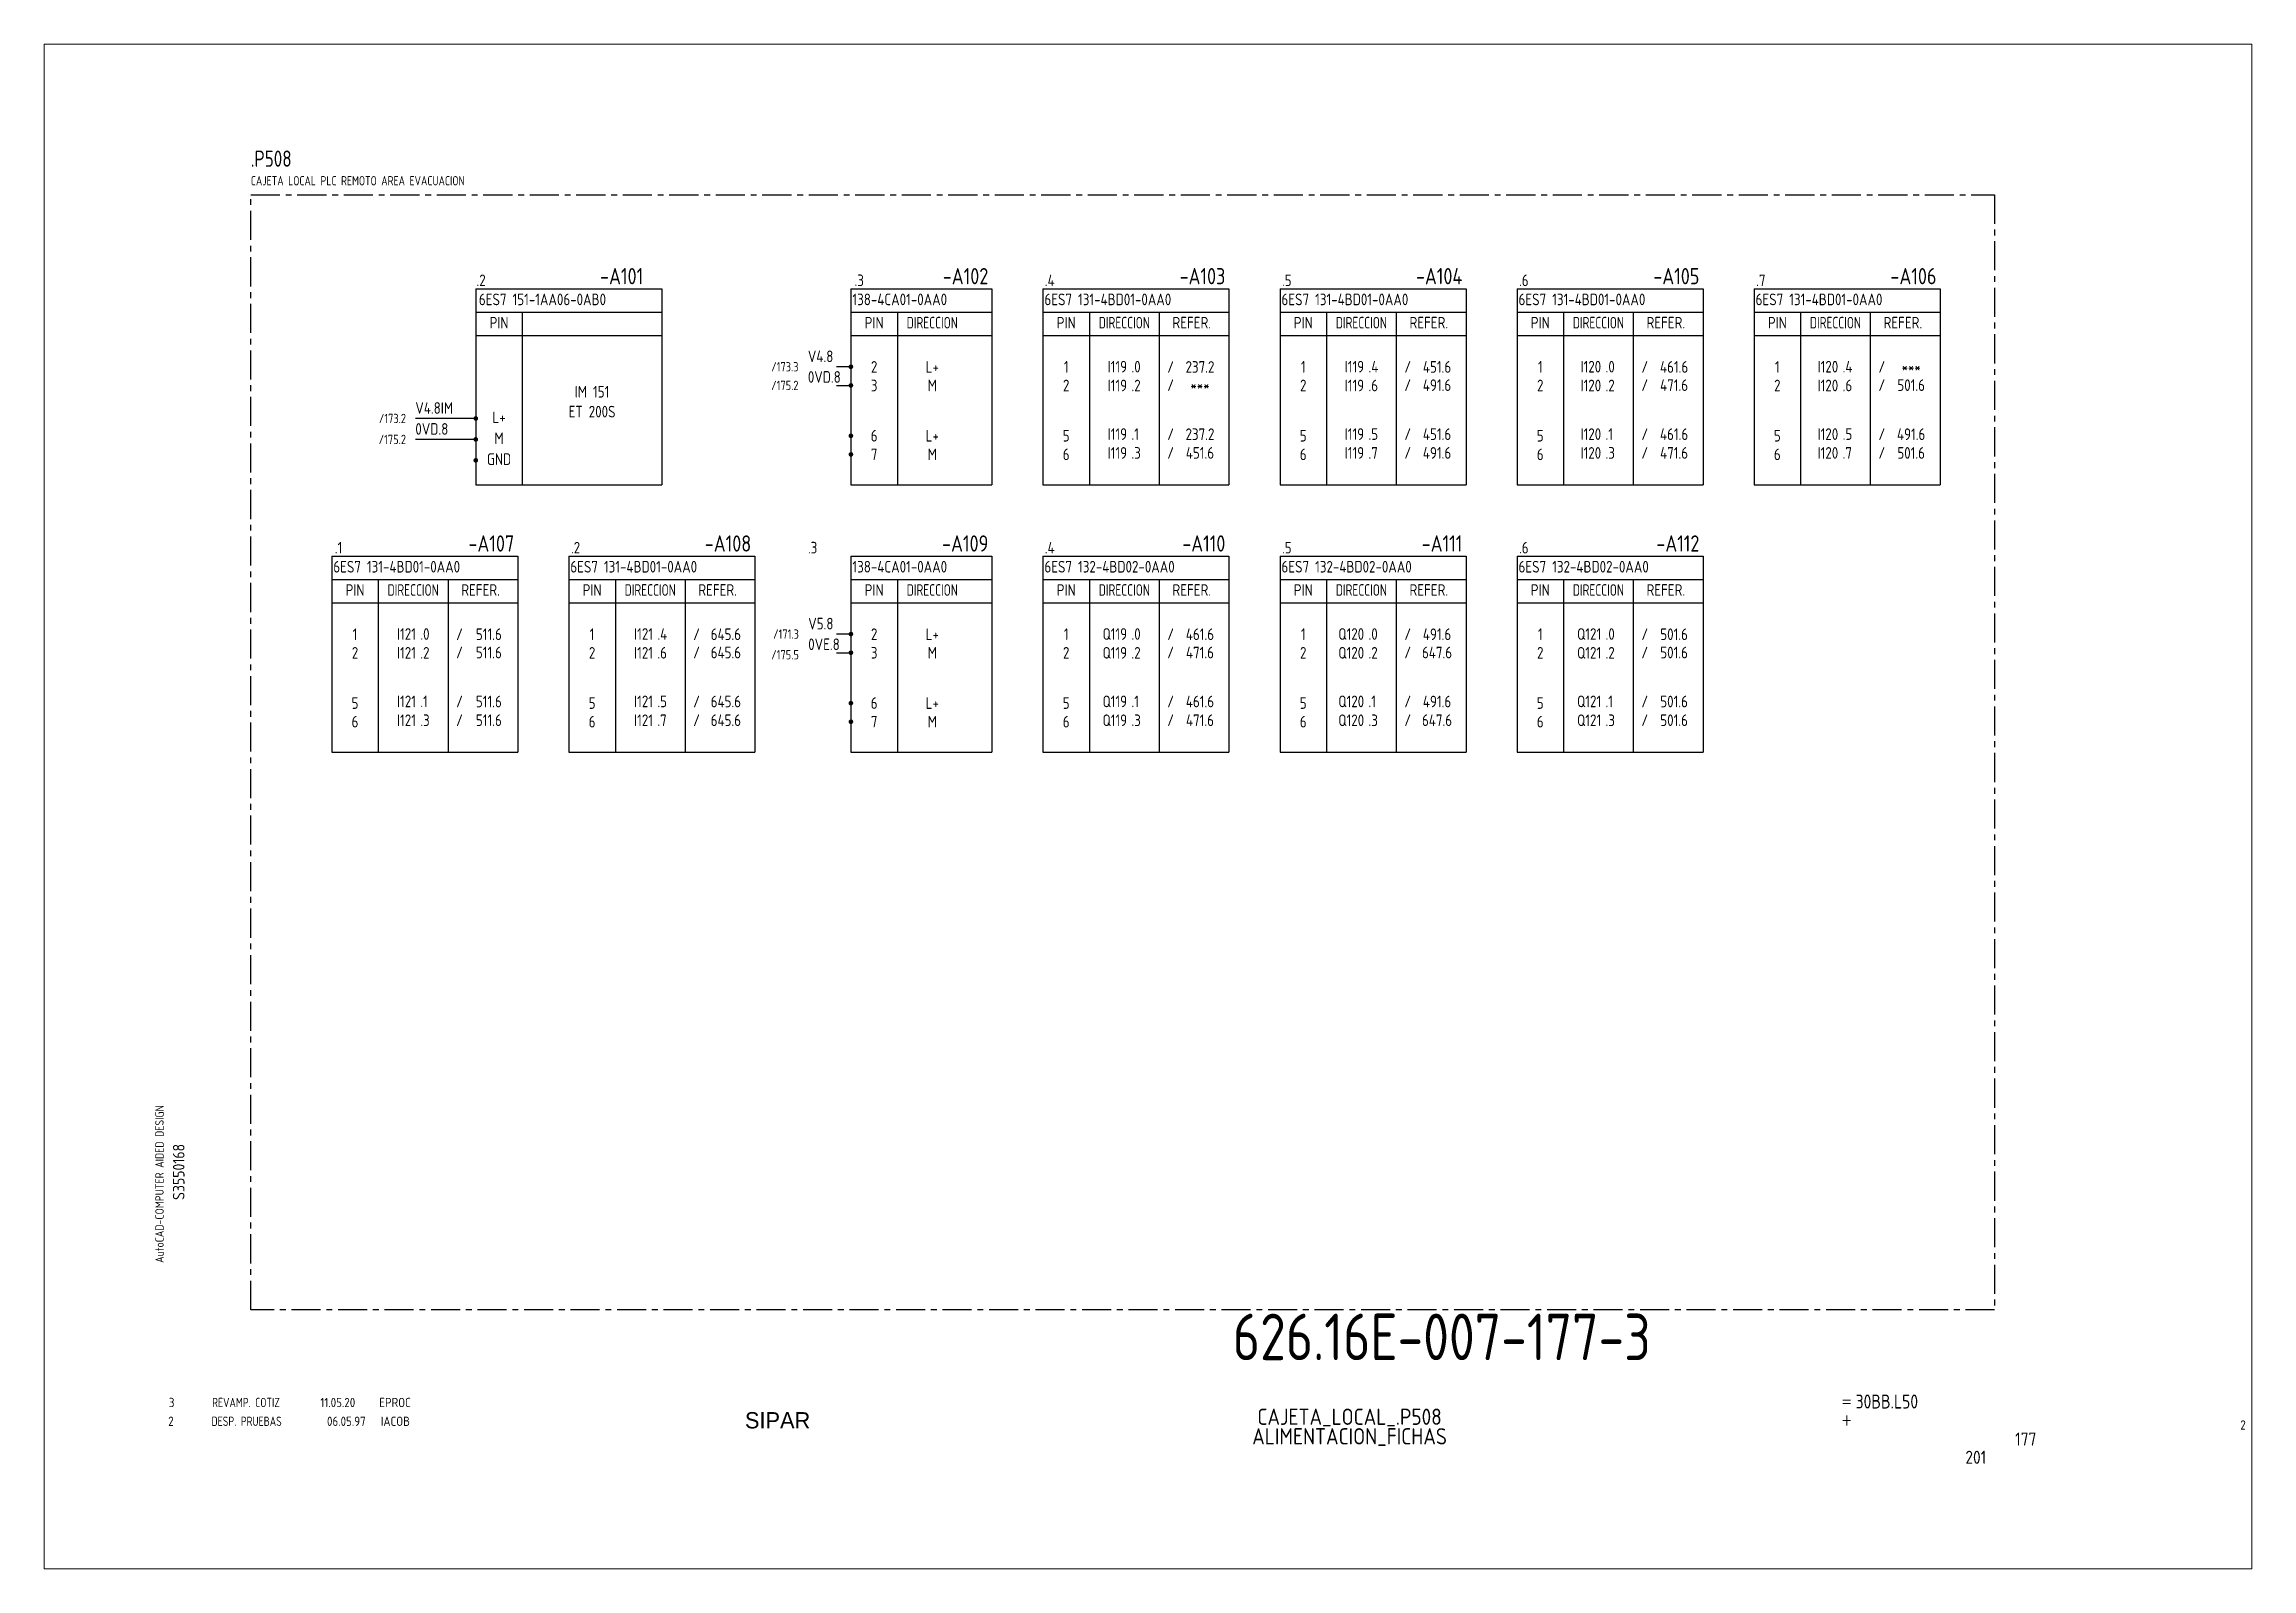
# Paper-space layout 'Presentación1' of a CAD drawing. Extents: x -14 to 461, y -17 to 311.
# The model-space entities are those that its viewports show. They can reach past a viewport. Long polylines and large blocks are cut down to what shows.
import ezdxf
from ezdxf.enums import TextEntityAlignment as Align

# ---------------------------------------------------------------- set-up
doc = ezdxf.new("R2010")
doc.units = 0
doc.header["$LTSCALE"] = 5
doc.header["$MEASUREMENT"] = 0
doc.linetypes.add('CENTER', pattern=[2, 1.25, -0.25, 0.25, -0.25])
doc.layers.get('0').update_dxf_attribs({"linetype": 'CONTINUOUS'})
doc.layers.add('CART', color=7, linetype='CONTINUOUS')
doc.styles.add('DIN', font='DIN.shx', dxfattribs={"width": 0.85})
doc.styles.add('ISO', font='DIN', dxfattribs={"width": 0.8})
doc.styles.add('N', font='ROMANS', dxfattribs={"width": 0.85, "height": 3})
doc.styles.add('X', font='UNIV.SHX', dxfattribs={"height": 3.5})

# ---------------------------------------------------------------- blocks, each defined once
blk = doc.blocks.new('BOX')
at = {"color": 3, "style": 'ISO', "width": 0.8}
blk.add_attdef('BOX', (0, 6), '', height=3.5, dxfattribs=at)
at = {"color": 7, "style": 'ISO', "width": 0.8}
blk.add_attdef('DESC', (0, 2), '', height=2, dxfattribs=at)
blk = doc.blocks.new('REV2')
at = {"color": 3, "style": 'DIN'}
for s, width, p in [('2', 0.9, (12.45, 13.79)), ('DESP. PRUEBAS', 0.8, (21.76, 13.79)), ('06.05.97', 0.9, (46.59, 13.79)), ('IACOB', 0.9, (58.16, 13.79))]:
    blk.add_text(s, height=2, dxfattribs=dict(at, width=width)).set_placement(p)

msp = doc.modelspace()

# ---------------------------------------------------------------- linework, layer by layer
at = {"color": 3}
for p, q in [((698.12, 258.18), (698.12, 216.05)), ((698.12, 258.18), (738.12, 258.18)), ((738.12, 258.18), (738.12, 216.05)), ((778.79, 258.18), (778.79, 216.05)), ((778.79, 258.18), (809.11, 258.18)), ((809.11, 258.18), (809.11, 216.05)), ((820.09, 258.18), (820.09, 216.05)), ((820.09, 258.18), (860.09, 258.18)), ((860.09, 258.18), (860.09, 216.05)), ((871.07, 258.18), (871.07, 216.05)), ((871.07, 258.18), (911.07, 258.18)), ((911.07, 258.18), (911.07, 216.05)), ((922.04, 258.18), (922.04, 216.05)), ((922.04, 258.18), (962.04, 258.18)), ((962.04, 258.18), (962.04, 216.05)), ((973.02, 258.18), (973.02, 216.05)), ((973.02, 258.18), (1013.02, 258.18)), ((1013.02, 258.18), (1013.02, 216.05)), ((698.12, 253.18), (738.12, 253.18)), ((708.12, 253.18), (708.12, 216.05)), ((778.79, 253.18), (809.11, 253.18)), ((788.79, 253.18), (788.79, 216.05)), ((820.09, 253.18), (860.09, 253.18)), ((830.09, 253.18), (830.09, 216.05)), ((845.09, 253.18), (845.09, 216.05)), ((871.07, 253.18), (911.07, 253.18)), ((881.07, 253.18), (881.07, 216.05)), ((896.07, 253.18), (896.07, 216.05)), ((922.04, 253.18), (962.04, 253.18)), ((932.04, 253.18), (932.04, 216.05)), ((947.04, 253.18), (947.04, 216.05)), ((973.02, 253.18), (1013.02, 253.18)), ((983.02, 253.18), (983.02, 216.05)), ((998.02, 253.18), (998.02, 216.05)), ((698.12, 248.18), (738.12, 248.18)), ((778.79, 248.18), (809.11, 248.18)), ((820.09, 248.18), (860.09, 248.18)), ((871.07, 248.18), (911.07, 248.18)), ((922.04, 248.18), (962.04, 248.18)), ((973.02, 248.18), (1013.02, 248.18)), ((698.12, 216.05), (738.12, 216.05)), ((778.79, 216.05), (809.11, 216.05)), ((820.09, 216.05), (860.09, 216.05)), ((871.07, 216.05), (911.07, 216.05)), ((922.04, 216.05), (962.04, 216.05)), ((973.02, 216.05), (1013.02, 216.05)), ((667.15, 200.72), (667.15, 158.59)), ((667.15, 200.72), (707.15, 200.72)), ((707.15, 200.72), (707.15, 158.59)), ((718.13, 200.72), (718.13, 158.59)), ((718.13, 200.72), (758.13, 200.72)), ((758.13, 200.72), (758.13, 158.59)), ((778.79, 200.72), (778.79, 158.59)), ((778.79, 200.72), (809.11, 200.72)), ((809.11, 200.72), (809.11, 158.59)), ((820.09, 200.72), (860.09, 200.72)), ((820.09, 200.72), (820.09, 158.59)), ((860.09, 200.72), (860.09, 158.59)), ((871.07, 200.72), (911.07, 200.72)), ((871.07, 200.72), (871.07, 158.59)), ((911.07, 200.72), (911.07, 158.59)), ((922.04, 200.72), (962.04, 200.72)), ((922.04, 200.72), (922.04, 158.59)), ((962.04, 200.72), (962.04, 158.59)), ((667.15, 195.72), (707.15, 195.72)), ((677.15, 195.72), (677.15, 158.59)), ((692.15, 195.72), (692.15, 158.59)), ((718.13, 195.72), (758.13, 195.72)), ((728.13, 195.72), (728.13, 158.59)), ((743.13, 195.72), (743.13, 158.59)), ((778.79, 195.72), (809.11, 195.72)), ((788.79, 195.72), (788.79, 158.59)), ((820.09, 195.72), (860.09, 195.72)), ((830.09, 195.72), (830.09, 158.59)), ((845.09, 195.72), (845.09, 158.59)), ((871.07, 195.72), (911.07, 195.72)), ((881.07, 195.72), (881.07, 158.59)), ((896.07, 195.72), (896.07, 158.59)), ((922.04, 195.72), (962.04, 195.72)), ((932.04, 195.72), (932.04, 158.59)), ((947.04, 195.72), (947.04, 158.59)), ((667.15, 190.72), (707.15, 190.72)), ((718.13, 190.72), (758.13, 190.72)), ((778.79, 190.72), (809.11, 190.72)), ((820.09, 190.72), (860.09, 190.72)), ((871.07, 190.72), (911.07, 190.72)), ((922.04, 190.72), (962.04, 190.72)), ((667.15, 158.59), (707.15, 158.59)), ((718.13, 158.59), (758.13, 158.59)), ((778.79, 158.59), (809.11, 158.59)), ((820.09, 158.59), (860.09, 158.59)), ((871.07, 158.59), (911.07, 158.59)), ((922.04, 158.59), (962.04, 158.59))]:
    msp.add_line(p, q, dxfattribs=at)
for p, q in [((778.79, 241.45), (775.67, 241.45)), ((775.67, 237.45), (778.79, 237.45)), ((698.12, 230.34), (685.12, 230.34)), ((698.12, 225.84), (685.12, 225.84)), ((778.79, 183.99), (775.67, 183.99)), ((775.67, 179.99), (778.79, 179.99))]:
    msp.add_line(p, q)
at = {"color": 3, "linetype": 'CENTER'}
msp.add_lwpolyline([(649.74, 38.73), (649.74, 278.44), (1024.74, 278.44), (1024.74, 38.73)], close=True, dxfattribs=at)
at = {"linetype": 'Continuous', "const_width": 0.5}
for points in [[(778.54, 241.45, 1), (779.04, 241.45, 1)], [(778.54, 237.45, 1), (779.04, 237.45, 1)], [(697.87, 230.34, 1), (698.37, 230.34, 1)], [(697.87, 225.84, 1), (698.37, 225.84, 1)], [(778.54, 226.61, 1), (779.04, 226.61, 1)], [(697.87, 221.34, 1), (698.37, 221.34, 1)], [(778.54, 222.61, 1), (779.04, 222.61, 1)], [(778.54, 183.99, 1), (779.04, 183.99, 1)], [(778.54, 179.99, 1), (779.04, 179.99, 1)], [(778.54, 169.15, 1), (779.04, 169.15, 1)], [(778.54, 165.15, 1), (779.04, 165.15, 1)]]:
    msp.add_lwpolyline(points, format="xyb", close=True, dxfattribs=at)

# ---------------------------------------------------------------- block references
msp.add_blockref('BOX', (649.74, 278.44)).add_auto_attribs({'BOX': '.P508', 'DESC': 'CAJETA LOCAL PLC REMOTO AREA EVACUACION'})
at = {"linetype": 'Continuous'}
msp.add_blockref('REV2', (619.53, 0), dxfattribs=at)
msp.add_blockref('REV2', (1065.14, -0.81))

# ---------------------------------------------------------------- texts
at = {"style": 'DIN', "width": 0.85}
for s, p in [('.2', (699.26, 258.78)), ('.3', (780.58, 258.78)), ('.4', (821.54, 258.78)), ('.5', (872.52, 258.78)), ('.6', (923.5, 258.78)), ('.7', (974.47, 258.78)), ('PIN', (703.12, 249.68)), ('PIN', (783.79, 249.68)), ('PIN', (825.09, 249.68)), ('REFER.', (852.09, 249.68)), ('PIN', (876.07, 249.68)), ('REFER.', (903.07, 249.68)), ('PIN', (927.04, 249.68)), ('REFER.', (954.04, 249.68)), ('PIN', (978.02, 249.68)), ('REFER.', (1005.02, 249.68)), ('2', (783.79, 240.18)), ('L+', (796.29, 240.18)), ('1', (825.09, 240.18)), ('/', (847.55, 240.17)), ('237.2', (853.86, 240.17)), ('1', (876.07, 240.18)), ('/', (898.53, 240.17)), ('451.6', (904.84, 240.17)), ('1', (927.04, 240.18)), ('/', (949.51, 240.17)), ('461.6', (955.82, 240.17)), ('1', (978.02, 240.18)), ('/', (1000.49, 240.17)), ('3', (783.79, 236.18)), ('M', (796.29, 236.18)), ('2', (825.09, 236.18)), ('/', (847.55, 236.25)), ('***', (853.86, 236.25)), ('2', (876.07, 236.18)), ('/', (898.53, 236.25)), ('491.6', (904.84, 236.25)), ('2', (927.04, 236.18)), ('/', (949.51, 236.25)), ('471.6', (955.82, 236.25)), ('2', (978.02, 236.18)), ('/', (1000.49, 236.25)), ('501.6', (1006.8, 236.25)), ('***', (1006.8, 240.17)), ('ET 200S', (723.12, 230.56)), ('IM 151', (723.12, 234.83)), ('L+', (703.12, 229.34)), ('/', (847.55, 225.71)), ('237.2', (853.86, 225.71)), ('/', (898.53, 225.71)), ('451.6', (904.84, 225.71)), ('/', (949.51, 225.71)), ('461.6', (955.82, 225.71)), ('/', (1000.49, 225.71)), ('491.6', (1006.8, 225.71)), ('M', (703.12, 224.84)), ('7', (783.79, 221.38)), ('6', (783.79, 225.38)), ('L+', (796.29, 225.38)), ('M', (796.29, 221.38)), ('5', (825.09, 225.38)), ('6', (825.09, 221.38)), ('/', (847.55, 221.69)), ('451.6', (853.86, 221.69)), ('5', (876.07, 225.38)), ('6', (876.07, 221.38)), ('/', (898.53, 221.69)), ('491.6', (904.84, 221.69)), ('5', (927.04, 225.38)), ('6', (927.04, 221.38)), ('/', (949.51, 221.69)), ('471.6', (955.82, 221.69)), ('5', (978.02, 225.38)), ('6', (978.02, 221.38)), ('/', (1000.49, 221.69)), ('501.6', (1006.8, 221.69)), ('GND', (703.12, 220.34)), ('.1', (668.6, 201.32)), ('.2', (719.58, 201.32)), ('.3', (770.56, 201.32)), ('.4', (821.54, 201.32)), ('.5', (872.52, 201.32)), ('.6', (923.5, 201.32)), ('PIN', (672.15, 192.22)), ('REFER.', (699.15, 192.22)), ('PIN', (723.13, 192.22)), ('REFER.', (750.13, 192.22)), ('PIN', (783.79, 192.22)), ('PIN', (825.09, 192.22)), ('REFER.', (852.09, 192.22)), ('PIN', (876.07, 192.22)), ('REFER.', (903.07, 192.22)), ('PIN', (927.04, 192.22)), ('REFER.', (954.04, 192.22)), ('1', (672.15, 182.72)), ('/', (694.62, 182.71)), ('511.6', (700.93, 182.71)), ('1', (723.13, 182.72)), ('/', (745.6, 182.71)), ('645.6', (751.9, 182.71)), ('2', (783.79, 182.72)), ('L+', (796.29, 182.72)), ('1', (825.09, 182.72)), ('/', (847.55, 182.71)), ('461.6', (853.86, 182.71)), ('1', (876.07, 182.72)), ('/', (898.53, 182.71)), ('491.6', (904.84, 182.71)), ('1', (927.04, 182.72)), ('/', (949.51, 182.71)), ('501.6', (955.82, 182.71)), ('2', (672.15, 178.72)), ('/', (694.62, 178.78)), ('511.6', (700.93, 178.78)), ('2', (723.13, 178.72)), ('/', (745.6, 178.78)), ('645.6', (751.9, 178.78)), ('3', (783.79, 178.72)), ('M', (796.29, 178.72)), ('2', (825.09, 178.72)), ('/', (847.55, 178.78)), ('471.6', (853.86, 178.78)), ('2', (876.07, 178.72)), ('/', (898.53, 178.78)), ('647.6', (904.84, 178.78)), ('2', (927.04, 178.72)), ('/', (949.51, 178.78)), ('501.6', (955.82, 178.78)), ('5', (672.15, 167.92)), ('6', (672.15, 163.92)), ('/', (694.62, 168.25)), ('/', (694.62, 164.23)), ('511.6', (700.93, 168.25)), ('511.6', (700.93, 164.23)), ('5', (723.13, 167.92)), ('6', (723.13, 163.92)), ('/', (745.6, 168.25)), ('/', (745.6, 164.23)), ('645.6', (751.9, 168.25)), ('645.6', (751.9, 164.23)), ('7', (783.79, 163.92)), ('6', (783.79, 167.92)), ('L+', (796.29, 167.92)), ('M', (796.29, 163.92)), ('5', (825.09, 167.92)), ('6', (825.09, 163.92)), ('/', (847.55, 168.25)), ('/', (847.55, 164.23)), ('461.6', (853.86, 168.25)), ('471.6', (853.86, 164.23)), ('5', (876.07, 167.92)), ('6', (876.07, 163.92)), ('/', (898.53, 168.25)), ('/', (898.53, 164.23)), ('647.6', (904.84, 164.23)), ('491.6', (904.84, 168.25)), ('5', (927.04, 167.92)), ('6', (927.04, 163.92)), ('/', (949.51, 168.25)), ('/', (949.51, 164.23)), ('501.6', (955.82, 168.25)), ('501.6', (955.82, 164.23))]:
    msp.add_text(s, height=2.5, dxfattribs=at).set_placement(p, align=Align.CENTER)
at = {"color": 3, "style": 'DIN', "width": 0.85}
for s, p in [('-A101', (734.12, 259.18)), ('-A102', (808.34, 259.18)), ('-A103', (859.32, 259.18)), ('-A104', (910.29, 259.18)), ('-A105', (961.27, 259.18)), ('-A106', (1012.25, 259.18)), ('-A107', (706.38, 201.72)), ('-A108', (757.36, 201.72)), ('-A109', (808.34, 201.72)), ('-A110', (859.32, 201.72)), ('-A111', (910.29, 201.72)), ('-A112', (961.27, 201.72))]:
    msp.add_text(s, height=3.5, dxfattribs=at).set_placement(p, align=Align.RIGHT)
at = {"style": 'DIN', "width": 0.85}
for s, p in [('6ES7 151-1AA06-0AB0', (698.79, 254.68)), ('138-4CA01-0AA0', (779.12, 254.68)), ('6ES7 131-4BD01-0AA0', (820.41, 254.68)), ('6ES7 131-4BD01-0AA0', (871.39, 254.68)), ('6ES7 131-4BD01-0AA0', (922.37, 254.68)), ('6ES7 131-4BD01-0AA0', (973.35, 254.68)), ('V4.8', (769.53, 242.45)), ('.0', (839.12, 240.22)), ('.4', (890.1, 240.22)), ('.0', (941.08, 240.22)), ('.4', (992.06, 240.22)), ('0VD.8', (769.53, 238.01)), ('.2', (839.12, 236.18)), ('.6', (890.1, 236.18)), ('.2', (941.08, 236.18)), ('.6', (992.06, 236.18)), ('V4.8IM', (685.12, 231.34)), ('0VD.8', (685.12, 226.84)), ('.1', (839.12, 225.73)), ('.5', (890.1, 225.73)), ('.1', (941.08, 225.73)), ('.5', (992.06, 225.73)), ('.3', (839.12, 221.69)), ('.7', (890.1, 221.69)), ('.3', (941.08, 221.69)), ('.7', (992.06, 221.69)), ('6ES7 131-4BD01-0AA0', (667.48, 197.22)), ('6ES7 131-4BD01-0AA0', (718.45, 197.22)), ('138-4CA01-0AA0', (779.12, 197.22)), ('6ES7 132-4BD02-0AA0', (820.41, 197.22)), ('6ES7 132-4BD02-0AA0', (871.39, 197.22)), ('6ES7 132-4BD02-0AA0', (922.37, 197.22)), ('.0', (686.19, 182.76)), ('.4', (737.17, 182.76)), ('V5.8', (769.61, 184.99)), ('.0', (839.12, 182.76)), ('.0', (890.1, 182.76)), ('.0', (941.08, 182.76)), ('.2', (686.19, 178.72)), ('.6', (737.17, 178.72)), ('0VE.8', (769.61, 180.55)), ('.2', (839.12, 178.72)), ('.2', (890.1, 178.72)), ('.2', (941.08, 178.72)), ('.1', (686.19, 168.27)), ('.3', (686.19, 164.22)), ('.5', (737.17, 168.27)), ('.7', (737.17, 164.22)), ('.1', (839.12, 168.27)), ('.3', (839.12, 164.22)), ('.1', (890.1, 168.27)), ('.3', (890.1, 164.22)), ('.1', (941.08, 168.27)), ('.3', (941.08, 164.22))]:
    msp.add_text(s, height=2.5, dxfattribs=at).set_placement(p)
at = {"style": 'DIN', "width": 0.596129}
for p, p2 in [((790.79, 249.68), (801.79, 249.68)), ((832.09, 249.68), (843.09, 249.68)), ((883.07, 249.68), (894.07, 249.68)), ((934.04, 249.68), (945.04, 249.68)), ((985.02, 249.68), (996.02, 249.68)), ((679.15, 192.22), (690.15, 192.22)), ((730.13, 192.22), (741.13, 192.22)), ((790.79, 192.22), (801.79, 192.22)), ((832.09, 192.22), (843.09, 192.22)), ((883.07, 192.22), (894.07, 192.22)), ((934.04, 192.22), (945.04, 192.22))]:
    msp.add_text('DIRECCION', height=2.5, dxfattribs=at).set_placement(p, p2, align=Align.FIT)
at = {"style": 'DIN', "width": 0.85}
for s, height, p in [('/173.3', 2, (767.53, 240.45)), ('I119', 2.5, (838.19, 240.22)), ('I119', 2.5, (889.17, 240.22)), ('I120', 2.5, (940.14, 240.22)), ('I120', 2.5, (991.12, 240.22)), ('/175.2', 2, (767.53, 236.45)), ('I119', 2.5, (838.19, 236.18)), ('I119', 2.5, (889.17, 236.18)), ('I120', 2.5, (940.14, 236.18)), ('I120', 2.5, (991.12, 236.18)), ('/173.2', 2, (683.12, 229.34)), ('I119', 2.5, (838.19, 225.73)), ('I119', 2.5, (889.17, 225.73)), ('I120', 2.5, (940.14, 225.73)), ('I120', 2.5, (991.12, 225.73)), ('/175.2', 2, (683.12, 224.84)), ('I119', 2.5, (838.19, 221.69)), ('I119', 2.5, (889.17, 221.69)), ('I120', 2.5, (940.14, 221.69)), ('I120', 2.5, (991.12, 221.69)), ('I121', 2.5, (685.25, 182.76)), ('I121', 2.5, (736.23, 182.76)), ('Q119', 2.5, (838.19, 182.76)), ('Q120', 2.5, (889.17, 182.76)), ('Q121', 2.5, (940.14, 182.76)), ('I121', 2.5, (685.25, 178.72)), ('I121', 2.5, (736.23, 178.72)), ('/175.5', 2, (767.61, 178.55)), ('/171.3', 2, (767.61, 182.99)), ('Q119', 2.5, (838.19, 178.72)), ('Q120', 2.5, (889.17, 178.72)), ('Q121', 2.5, (940.14, 178.72)), ('I121', 2.5, (685.25, 168.27)), ('I121', 2.5, (685.25, 164.22)), ('I121', 2.5, (736.23, 168.27)), ('I121', 2.5, (736.23, 164.22)), ('Q119', 2.5, (838.19, 168.27)), ('Q119', 2.5, (838.19, 164.22)), ('Q120', 2.5, (889.17, 168.27)), ('Q120', 2.5, (889.17, 164.22)), ('Q121', 2.5, (940.14, 168.27)), ('Q121', 2.5, (940.14, 164.22))]:
    msp.add_text(s, height=height, dxfattribs=at).set_placement(p, align=Align.RIGHT)
at = {"color": 3, "style": 'DIN'}
for s, width, p in [('3', 0.9, (632.11, 17.82)), ('REVAMP. COTIZ', 0.8, (641.42, 17.82)), ('11.05.20', 0.9, (664.69, 17.82)), ('EPROC', 0.9, (677.37, 17.82))]:
    msp.add_text(s, height=2, dxfattribs=dict(at, width=width)).set_placement(p)
at = {"color": 2, "insert": (860.91, 37.92), "char_height": 10, "width": 121.679, "attachment_point": 1, "style": 'DIN'}
msp.add_mtext('626.16E-007-177-3', dxfattribs=at)
at = {"layer": 'CART', "color": 1, "style": 'DIN', "width": 0.9}
msp.add_text('AutoCAD-COMPUTER AIDED DESIGN', height=1.8, rotation=90, dxfattribs=at).set_placement((631, 48.84))
at = {"layer": 'CART', "color": 3, "style": 'N', "width": 0.85}
for s, p in [('=', (991.77, 17.91)), ('+', (991.77, 13.87))]:
    msp.add_text(s, height=2.5, dxfattribs=at).set_placement(p)
at = {"layer": 'CART', "color": 3, "style": 'DIN', "width": 0.9, "flags": 1}
msp.add_attdef('S3550168', text='', height=2.5, rotation=90, dxfattribs=at).set_placement((635.48, 68.38), align=Align.CENTER)
at = {"layer": 'CART', "color": 3, "style": 'DIN', "width": 0.85}
msp.add_attdef('30BB.L50', text='', height=3, dxfattribs=at).set_placement((994.86, 16.63), align=Align.BOTTOM_LEFT)
at = {"layer": 'CART', "color": 6, "style": 'X', "flags": 1}
msp.add_attdef('SIPAR', text='', height=3.5, dxfattribs=at).set_placement((763.03, 15), align=Align.MIDDLE)
at = {"layer": 'CART', "color": 2, "style": 'DIN', "width": 0.9, "flags": 1}
for tag, p in [('CAJETA_LOCAL_.P508', (886.03, 15.6)), ('ALIMENTACION_FICHAS', (886.03, 11.39))]:
    msp.add_attdef(tag, text='', height=3.5, dxfattribs=at).set_placement(p, align=Align.MIDDLE)
msp.add_attdef('177', text='', height=2.8, dxfattribs=at).set_placement((1033.73, 9.56), align=Align.RIGHT)
at = {"layer": 'CART', "color": 7, "style": 'DIN', "width": 0.9, "flags": 1}
msp.add_attdef('201', (1018.46, 5.65), '', height=2.8, dxfattribs=at)

psp = doc.layouts.new('Presentación1')

# ---------------------------------------------------------------- viewports
at = {"layer": '0', "linetype": 'Continuous'}
psp.add_viewport(center=(223.13, 147.03), size=(474.77, 327.726), view_center_point=(842.68, 146.93), view_height=327.726, dxfattribs=at)

doc.saveas('drawing.dxf')
